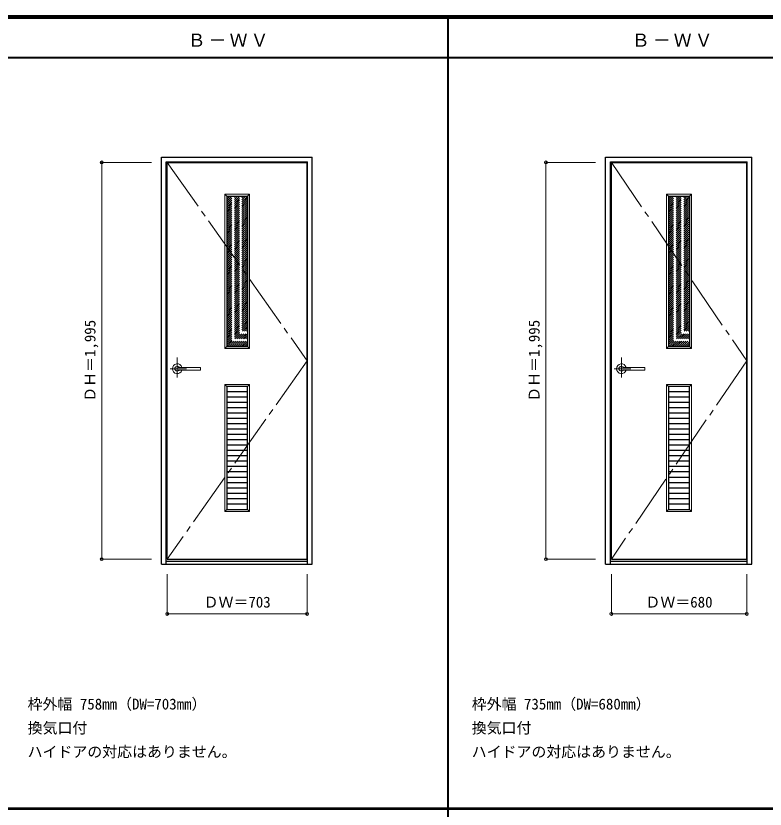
# Model space of a CAD drawing. Units: millimetres, scale not verified. Extents: x -6000 to 5700, y -4307 to 4175.
# Drawn here: x -966 to 2799, y 186 to 4175 of the extents above; entities that cross this region are included whole.
import ezdxf
from ezdxf.enums import TextEntityAlignment as Align

# ---------------------------------------------------------------- set-up
doc = ezdxf.new("R2010")
doc.units = ezdxf.units.MM
doc.header["$LTSCALE"] = 30
doc.header["$PDMODE"] = 32
doc.header["$PDSIZE"] = 15
for name, pattern in [('CHAIN1', [8, 5, -1, 1, -1]), ('CHAIN2', [12, 9, -1, 1, -1]), ('DASHED1', [1.8, 1.2, -0.6])]:
    doc.linetypes.add(name, pattern=pattern)
for name, color, linetype, lineweight in [('0-2_扉', 3, 'Continuous', 25), ('0-3_仕上げ', 3, 'Continuous', 25), ('0-4_枠', 3, 'Continuous', 25), ('0-5_レバー', 7, 'Continuous', 18), ('0-A_文字', 7, 'CHAIN2', 18), ('0-B_寸法', 7, 'Continuous', 9), ('0-C_ハッチ', 4, 'DASHED1', 9), ('F-1_枠', 6, 'Continuous', 40)]:
    doc.layers.add(name, color=color, linetype=linetype, lineweight=lineweight)
doc.styles.add('ＭＳ ゴシック', font='')
doc.styles.get('ＭＳ ゴシック').set_extended_font_data('MS Gothic')

msp = doc.modelspace()

# ---------------------------------------------------------------- linework, layer by layer
at = {"layer": '0-2_扉'}
for p, q in [((-205.2, 3438), (497.8, 3438)), ((-205.2, 1443), (-205.2, 3438)), ((497.8, 1443), (497.8, 3438)), ((2026.4, 3438), (2706.4, 3438)), ((2026.4, 1443), (2026.4, 3438)), ((2706.4, 1443), (2706.4, 3438)), ((-205.2, 1443), (497.8, 1443)), ((2026.4, 1443), (2706.4, 1443))]:
    msp.add_line(p, q, dxfattribs=at)
at = {"layer": '0-3_仕上げ', "color": 7, "lineweight": 18}
for p, q in [((83.8, 3278), (93.8, 3268)), ((83.8, 3278), (208.8, 3278)), ((208.8, 3278), (198.8, 3268)), ((208.8, 3278), (208.8, 2503)), ((2303.9, 3278), (2313.9, 3268)), ((2303.9, 3278), (2428.9, 3278)), ((2428.9, 3278), (2418.9, 3268)), ((2428.9, 3278), (2428.9, 2503)), ((93.8, 2513), (83.8, 2503)), ((198.8, 2513), (208.8, 2503)), ((2313.9, 2513), (2303.9, 2503)), ((2418.9, 2513), (2428.9, 2503)), ((83.8, 2322), (83.8, 1683)), ((83.8, 2322), (93.8, 2312)), ((83.8, 2322), (208.8, 2322)), ((208.8, 2322), (198.8, 2312)), ((208.8, 2322), (208.8, 1683)), ((2303.9, 2322), (2303.9, 1683)), ((2303.9, 2322), (2313.9, 2312)), ((2303.9, 2322), (2428.9, 2322)), ((2428.9, 2322), (2418.9, 2312)), ((2428.9, 2322), (2428.9, 1683)), ((93.8, 1693), (83.8, 1683)), ((83.8, 1683), (208.8, 1683)), ((198.8, 1693), (208.8, 1683)), ((2313.9, 1693), (2303.9, 1683)), ((2303.9, 1683), (2428.9, 1683)), ((2418.9, 1693), (2428.9, 1683))]:
    msp.add_line(p, q, dxfattribs=at)
at = {"layer": '0-3_仕上げ'}
for p, q in [((93.8, 3268), (198.8, 3268)), ((93.8, 3268), (93.8, 2513)), ((198.8, 3268), (198.8, 2513)), ((2313.9, 3268), (2418.9, 3268)), ((2313.9, 3268), (2313.9, 2513)), ((2418.9, 3268), (2418.9, 2513)), ((93.8, 2513), (198.8, 2513)), ((2313.9, 2513), (2418.9, 2513)), ((93.8, 2312), (93.8, 1693)), ((198.8, 2312), (93.8, 2312)), ((198.8, 2285.09), (93.8, 2285.09)), ((198.8, 1693), (198.8, 2312)), ((2313.9, 2312), (2313.9, 1693)), ((2418.9, 2312), (2313.9, 2312)), ((2418.9, 2285.09), (2313.9, 2285.09)), ((2418.9, 1693), (2418.9, 2312)), ((198.8, 2258.17), (93.8, 2258.17)), ((2418.9, 2258.17), (2313.9, 2258.17)), ((198.8, 2231.26), (93.8, 2231.26)), ((198.8, 2204.35), (93.8, 2204.35)), ((2418.9, 2231.26), (2313.9, 2231.26)), ((2418.9, 2204.35), (2313.9, 2204.35)), ((198.8, 2177.43), (93.8, 2177.43)), ((2418.9, 2177.43), (2313.9, 2177.43)), ((198.8, 2150.52), (93.8, 2150.52)), ((198.8, 2123.61), (93.8, 2123.61)), ((2418.9, 2150.52), (2313.9, 2150.52)), ((2418.9, 2123.61), (2313.9, 2123.61)), ((198.8, 2096.7), (93.8, 2096.7)), ((2418.9, 2096.7), (2313.9, 2096.7)), ((198.8, 2069.78), (93.8, 2069.78)), ((198.8, 2042.87), (93.8, 2042.87)), ((2418.9, 2069.78), (2313.9, 2069.78)), ((2418.9, 2042.87), (2313.9, 2042.87)), ((198.8, 2015.96), (93.8, 2015.96)), ((2418.9, 2015.96), (2313.9, 2015.96)), ((198.8, 1989.04), (93.8, 1989.04)), ((198.8, 1962.13), (93.8, 1962.13)), ((2418.9, 1989.04), (2313.9, 1989.04)), ((2418.9, 1962.13), (2313.9, 1962.13)), ((198.8, 1935.22), (93.8, 1935.22)), ((2418.9, 1935.22), (2313.9, 1935.22)), ((198.8, 1908.3), (93.8, 1908.3)), ((198.8, 1881.39), (93.8, 1881.39)), ((2418.9, 1908.3), (2313.9, 1908.3)), ((2418.9, 1881.39), (2313.9, 1881.39)), ((198.8, 1854.48), (93.8, 1854.48)), ((2418.9, 1854.48), (2313.9, 1854.48)), ((198.8, 1827.57), (93.8, 1827.57)), ((198.8, 1800.65), (93.8, 1800.65)), ((2418.9, 1827.57), (2313.9, 1827.57)), ((2418.9, 1800.65), (2313.9, 1800.65)), ((198.8, 1773.74), (93.8, 1773.74)), ((2418.9, 1773.74), (2313.9, 1773.74)), ((198.8, 1746.83), (93.8, 1746.83)), ((198.8, 1719.91), (93.8, 1719.91)), ((2418.9, 1746.83), (2313.9, 1746.83)), ((2418.9, 1719.91), (2313.9, 1719.91)), ((93.8, 1693), (198.8, 1693)), ((2313.9, 1693), (2418.9, 1693))]:
    msp.add_line(p, q, dxfattribs=at)
at = {"layer": '0-3_仕上げ', "color": 7, "lineweight": 18}
for points in [[(208.8, 2503), (83.8, 2503), (83.8, 3278)], [(2428.9, 2503), (2303.9, 2503), (2303.9, 3278)]]:
    msp.add_lwpolyline(points, dxfattribs=at)
at = {"layer": '0-4_枠'}
for p, q in [((-234.2, 3465), (523.8, 3465)), ((-234.2, 1418), (-234.2, 3465)), ((-210.2, 3441), (499.8, 3441)), ((-210.2, 1418), (-210.2, 3441)), ((499.8, 1418), (499.8, 3441)), ((523.8, 1418), (523.8, 3465)), ((1997.4, 3465), (2732.4, 3465)), ((1997.4, 1418), (1997.4, 3465)), ((2021.4, 3441), (2708.4, 3441)), ((2021.4, 1418), (2021.4, 3441)), ((2708.4, 1418), (2708.4, 3441)), ((2732.4, 1418), (2732.4, 3465)), ((-234.2, 1418), (523.8, 1418)), ((-210.2, 1433), (499.8, 1433)), ((1997.4, 1418), (2732.4, 1418)), ((2021.4, 1433), (2708.4, 1433))]:
    msp.add_line(p, q, dxfattribs=at)
at = {"layer": '0-5_レバー', "color": 4, "linetype": 'CHAIN1', "lineweight": 9}
for p, q in [((-154.7, 2456.96), (-154.7, 2357.11)), ((2076.9, 2456.96), (2076.9, 2357.11)), ((-107.9, 2400.5), (-190.92, 2400.5)), ((2123.7, 2400.5), (2040.68, 2400.5))]:
    msp.add_line(p, q, dxfattribs=at)
at = {"layer": '0-5_レバー'}
for p, q in [((-37.7, 2400.5), (-37.7, 2405.99)), ((-37.7, 2400.5), (-37.7, 2395)), ((2193.9, 2400.5), (2193.9, 2405.99)), ((2193.9, 2400.5), (2193.9, 2395))]:
    msp.add_line(p, q, dxfattribs=at)
for points in [[(-144.74, 2407.49), (-145.51, 2408.28), (-147.48, 2409.65), (-149.73, 2410.66), (-152.16, 2411.29), (-154.7, 2411.5), (-157.24, 2411.29), (-159.67, 2410.66), (-161.92, 2409.65), (-163.89, 2408.28), (-165.51, 2406.61), (-166.71, 2404.71), (-167.45, 2402.65), (-167.7, 2400.5), (-167.45, 2398.35), (-166.71, 2396.29), (-165.51, 2394.39), (-163.89, 2392.72), (-161.92, 2391.35), (-159.67, 2390.34), (-157.24, 2389.71), (-154.7, 2389.5), (-152.16, 2389.71), (-149.73, 2390.34), (-147.48, 2391.35), (-145.51, 2392.72), (-144.74, 2393.51)], [(-39.2, 2407.5), (-48.93, 2407.5), (-59.11, 2407.5), (-68.71, 2407.5), (-77.7, 2407.5), (-86.11, 2407.5), (-93.92, 2407.5), (-100.74, 2407.5), (-107.04, 2407.5), (-112.8, 2407.5), (-118.05, 2407.5), (-122.84, 2407.5), (-127.5, 2407.5), (-131.7, 2407.5), (-135.45, 2407.5), (-137.45, 2407.5), (-139.3, 2407.5), (-141.31, 2407.49), (-143.72, 2407.49), (-145.21, 2407.49), (-146.75, 2407.49), (-148.27, 2407.49), (-149.37, 2407.49), (-149.83, 2407.49), (-149.83, 2407.48)], [(-149.68, 2393.51), (-149.55, 2393.51), (-149.11, 2393.51), (-148.39, 2393.51), (-147.37, 2393.51), (-146.11, 2393.51), (-144.76, 2393.51), (-141.9, 2393.51), (-138.92, 2393.5), (-135.9, 2393.5), (-132.86, 2393.5), (-129.79, 2393.5), (-126.71, 2393.5), (-122.71, 2393.5), (-118.3, 2393.5), (-113.33, 2393.5), (-107.8, 2393.5), (-101.71, 2393.5), (-95.06, 2393.5), (-87.85, 2393.5), (-79.26, 2393.5), (-70, 2393.5), (-60.06, 2393.5), (-49.45, 2393.5), (-39.2, 2393.5)], [(-39.2, 2407.5), (-48.28, 2407.5), (-48.68, 2407.5)], [(2086.86, 2407.49), (2086.09, 2408.28), (2084.12, 2409.65), (2081.88, 2410.66), (2079.44, 2411.29), (2076.9, 2411.5), (2074.36, 2411.29), (2071.93, 2410.66), (2069.68, 2409.65), (2067.71, 2408.28), (2066.09, 2406.61), (2064.89, 2404.71), (2064.15, 2402.65), (2063.9, 2400.5), (2064.15, 2398.35), (2064.89, 2396.29), (2066.09, 2394.39), (2067.71, 2392.72), (2069.68, 2391.35), (2071.93, 2390.34), (2074.36, 2389.71), (2076.9, 2389.5), (2079.44, 2389.71), (2081.88, 2390.34), (2084.12, 2391.35), (2086.09, 2392.72), (2086.86, 2393.51)], [(2192.4, 2407.5), (2182.67, 2407.5), (2172.49, 2407.5), (2162.89, 2407.5), (2153.9, 2407.5), (2145.49, 2407.5), (2137.68, 2407.5), (2130.86, 2407.5), (2124.56, 2407.5), (2118.8, 2407.5), (2113.55, 2407.5), (2108.76, 2407.5), (2104.11, 2407.5), (2099.9, 2407.5), (2096.15, 2407.5), (2094.15, 2407.5), (2092.3, 2407.5), (2090.29, 2407.49), (2087.88, 2407.49), (2086.39, 2407.49), (2084.85, 2407.49), (2083.33, 2407.49), (2082.23, 2407.49), (2081.77, 2407.49), (2081.77, 2407.48)], [(2081.92, 2393.51), (2082.05, 2393.51), (2082.49, 2393.51), (2083.21, 2393.51), (2084.23, 2393.51), (2085.49, 2393.51), (2086.84, 2393.51), (2089.7, 2393.51), (2092.68, 2393.5), (2095.7, 2393.5), (2098.74, 2393.5), (2101.81, 2393.5), (2104.89, 2393.5), (2108.89, 2393.5), (2113.3, 2393.5), (2118.27, 2393.5), (2123.8, 2393.5), (2129.89, 2393.5), (2136.54, 2393.5), (2143.75, 2393.5), (2152.34, 2393.5), (2161.6, 2393.5), (2171.54, 2393.5), (2182.15, 2393.5), (2192.4, 2393.5)], [(2192.4, 2407.5), (2183.32, 2407.5), (2182.92, 2407.5)]]:
    msp.add_lwpolyline(points, dxfattribs=at)
for centre, radius, start, end in [((-154.7, 2400.5), 24.55, 16.59952, 343.36736), ((-39.2, 2406), 1.5, 0.00847, 89.9163), ((-39.2, 2406), 1.5, 360, 90.17419), ((-39.2, 2395), 1.5, 270.16419, 0), ((-39.2, 2395), 1.5, 269.91059, 359.99153), ((2076.9, 2400.5), 24.55, 16.59952, 343.36736), ((2192.4, 2406), 1.5, 0.00847, 89.9163), ((2192.4, 2406), 1.5, 360, 90.17419), ((2192.4, 2395), 1.5, 270.16419, 0), ((2192.4, 2395), 1.5, 269.91059, 359.99153)]:
    msp.add_arc(centre, radius, start, end, dxfattribs=at)
at = {"layer": '0-A_文字'}
for p, q in [((-205.2, 3438), (497.8, 2440.5)), ((2026.4, 3438), (2706.4, 2440.5)), ((497.8, 2440.5), (-205.2, 1443)), ((2706.4, 2440.5), (2026.4, 1443))]:
    msp.add_line(p, q, dxfattribs=at)
at = {"layer": '0-B_寸法', "color": 4}
for p, q in [((-534.2, 3438), (-284.2, 3438)), ((-534.2, 3438), (-534.2, 1443)), ((1697.4, 3438), (1947.4, 3438)), ((1697.4, 3438), (1697.4, 1443)), ((-534.2, 1443), (-284.2, 1443)), ((1697.4, 1443), (1947.4, 1443)), ((-205.2, 1168), (-205.2, 1368)), ((497.8, 1168), (497.8, 1368)), ((2026.4, 1168), (2026.4, 1368)), ((2706.4, 1168), (2706.4, 1368)), ((-205.2, 1168), (497.8, 1168)), ((2026.4, 1168), (2706.4, 1168))]:
    msp.add_line(p, q, dxfattribs=at)
at = {"layer": '0-B_寸法'}
for p in [(-534.2, 3438), (1697.4, 3438), (-534.2, 1443), (1697.4, 1443), (-205.2, 1168), (497.8, 1168), (2026.4, 1168), (2706.4, 1168)]:
    msp.add_point(p, dxfattribs=at)
at = {"layer": '0-C_ハッチ'}
for p, q in [((93.8, 3164), (197.8, 3268)), ((93.8, 3173.9), (187.9, 3268)), ((93.8, 3183.8), (178, 3268)), ((93.8, 3193.7), (168.1, 3268)), ((93.8, 3203.6), (158.2, 3268)), ((93.8, 3213.5), (148.3, 3268)), ((93.8, 3223.4), (138.4, 3268)), ((93.8, 3233.3), (128.5, 3268)), ((93.8, 3243.2), (118.6, 3268)), ((93.8, 3253.1), (108.71, 3268)), ((93.8, 3263), (98.81, 3268)), ((93.8, 3154.1), (198.8, 3259.1)), ((93.8, 3144.2), (198.8, 3249.2)), ((93.8, 3134.3), (198.8, 3239.3)), ((2313.9, 3164), (2417.9, 3268)), ((2313.9, 3173.9), (2408, 3268)), ((2313.9, 3183.8), (2398.1, 3268)), ((2313.9, 3193.7), (2388.2, 3268)), ((2313.9, 3203.6), (2378.3, 3268)), ((2313.9, 3213.5), (2368.4, 3268)), ((2313.9, 3223.4), (2358.5, 3268)), ((2313.9, 3233.3), (2348.6, 3268)), ((2313.9, 3243.2), (2338.7, 3268)), ((2313.9, 3253.1), (2328.81, 3268)), ((2313.9, 3263), (2318.91, 3268)), ((2313.9, 3154.1), (2418.9, 3259.1)), ((2313.9, 3144.2), (2418.9, 3249.2)), ((2313.9, 3134.3), (2418.9, 3239.3)), ((93.8, 3124.4), (198.8, 3229.4)), ((93.8, 3114.5), (198.8, 3219.5)), ((93.8, 3104.6), (198.8, 3209.6)), ((93.8, 3094.7), (198.8, 3199.7)), ((2313.9, 3124.4), (2418.9, 3229.4)), ((2313.9, 3114.5), (2418.9, 3219.5)), ((2313.9, 3104.6), (2418.9, 3209.6)), ((2313.9, 3094.7), (2418.9, 3199.7)), ((93.8, 3084.8), (198.8, 3189.8)), ((93.8, 3074.9), (198.8, 3179.9)), ((93.8, 3065.01), (198.8, 3170)), ((93.8, 3055.11), (198.8, 3160.11)), ((2313.9, 3084.8), (2418.9, 3189.8)), ((2313.9, 3074.9), (2418.9, 3179.9)), ((2313.9, 3065.01), (2418.9, 3170)), ((2313.9, 3055.11), (2418.9, 3160.11)), ((93.8, 3045.21), (198.8, 3150.21)), ((93.8, 3035.31), (198.8, 3140.31)), ((93.8, 3025.41), (198.8, 3130.41)), ((93.8, 3015.51), (198.8, 3120.51)), ((2313.9, 3045.21), (2418.9, 3150.21)), ((2313.9, 3035.31), (2418.9, 3140.31)), ((2313.9, 3025.41), (2418.9, 3130.41)), ((2313.9, 3015.51), (2418.9, 3120.51)), ((93.8, 3005.61), (198.8, 3110.61)), ((93.8, 2995.71), (198.8, 3100.71)), ((93.8, 2985.81), (198.8, 3090.81)), ((93.8, 2975.91), (198.8, 3080.91)), ((2313.9, 3005.61), (2418.9, 3110.61)), ((2313.9, 2995.71), (2418.9, 3100.71)), ((2313.9, 2985.81), (2418.9, 3090.81)), ((2313.9, 2975.91), (2418.9, 3080.91)), ((93.8, 2966.01), (198.8, 3071.01)), ((93.8, 2956.11), (198.8, 3061.11)), ((93.8, 2946.21), (198.8, 3051.21)), ((93.8, 2936.31), (198.8, 3041.31)), ((2313.9, 2966.01), (2418.9, 3071.01)), ((2313.9, 2956.11), (2418.9, 3061.11)), ((2313.9, 2946.21), (2418.9, 3051.21)), ((2313.9, 2936.31), (2418.9, 3041.31)), ((93.8, 2926.41), (198.8, 3031.41)), ((93.8, 2916.51), (198.8, 3021.51)), ((93.8, 2906.61), (198.8, 3011.61)), ((93.8, 2896.71), (198.8, 3001.71)), ((93.8, 2886.81), (198.8, 2991.81)), ((2313.9, 2926.41), (2418.9, 3031.41)), ((2313.9, 2916.51), (2418.9, 3021.51)), ((2313.9, 2906.61), (2418.9, 3011.61)), ((2313.9, 2896.71), (2418.9, 3001.71)), ((2313.9, 2886.81), (2418.9, 2991.81)), ((93.8, 2876.91), (198.8, 2981.91)), ((93.8, 2867.02), (198.8, 2972.02)), ((93.8, 2857.12), (198.8, 2962.12)), ((93.8, 2847.22), (198.8, 2952.22)), ((2313.9, 2876.91), (2418.9, 2981.91)), ((2313.9, 2867.02), (2418.9, 2972.02)), ((2313.9, 2857.12), (2418.9, 2962.12)), ((2313.9, 2847.22), (2418.9, 2952.22)), ((93.8, 2837.32), (198.8, 2942.32)), ((93.8, 2827.42), (198.8, 2932.42)), ((93.8, 2817.52), (198.8, 2922.52)), ((93.8, 2807.62), (198.8, 2912.62)), ((2313.9, 2837.32), (2418.9, 2942.32)), ((2313.9, 2827.42), (2418.9, 2932.42)), ((2313.9, 2817.52), (2418.9, 2922.52)), ((2313.9, 2807.62), (2418.9, 2912.62)), ((93.8, 2797.72), (198.8, 2902.72)), ((93.8, 2787.82), (198.8, 2892.82)), ((93.8, 2777.92), (198.8, 2882.92)), ((93.8, 2768.02), (198.8, 2873.02)), ((2313.9, 2797.72), (2418.9, 2902.72)), ((2313.9, 2787.82), (2418.9, 2892.82)), ((2313.9, 2777.92), (2418.9, 2882.92)), ((2313.9, 2768.02), (2418.9, 2873.02)), ((93.8, 2758.12), (198.8, 2863.12)), ((93.8, 2748.22), (198.8, 2853.22)), ((93.8, 2738.32), (198.8, 2843.32)), ((93.8, 2728.42), (198.8, 2833.42)), ((2313.9, 2758.12), (2418.9, 2863.12)), ((2313.9, 2748.22), (2418.9, 2853.22)), ((2313.9, 2738.32), (2418.9, 2843.32)), ((2313.9, 2728.42), (2418.9, 2833.42)), ((93.8, 2718.52), (198.8, 2823.52)), ((93.8, 2708.62), (198.8, 2813.62)), ((93.8, 2698.72), (198.8, 2803.72)), ((93.8, 2688.82), (198.8, 2793.82)), ((2313.9, 2718.52), (2418.9, 2823.52)), ((2313.9, 2708.62), (2418.9, 2813.62)), ((2313.9, 2698.72), (2418.9, 2803.72)), ((2313.9, 2688.82), (2418.9, 2793.82)), ((93.8, 2678.92), (198.8, 2783.92)), ((93.8, 2669.03), (198.8, 2774.03)), ((93.8, 2659.13), (198.8, 2764.13)), ((93.8, 2649.23), (198.8, 2754.23)), ((2313.9, 2678.92), (2418.9, 2783.92)), ((2313.9, 2669.03), (2418.9, 2774.03)), ((2313.9, 2659.13), (2418.9, 2764.13)), ((2313.9, 2649.23), (2418.9, 2754.23)), ((93.8, 2639.33), (198.8, 2744.33)), ((93.8, 2629.43), (198.8, 2734.43)), ((93.8, 2619.53), (198.8, 2724.53)), ((93.8, 2609.63), (198.8, 2714.63)), ((2313.9, 2639.33), (2418.9, 2744.33)), ((2313.9, 2629.43), (2418.9, 2734.43)), ((2313.9, 2619.53), (2418.9, 2724.53)), ((2313.9, 2609.63), (2418.9, 2714.63)), ((93.8, 2599.73), (198.8, 2704.73)), ((93.8, 2589.83), (198.8, 2694.83)), ((93.8, 2579.93), (198.8, 2684.93)), ((93.8, 2570.03), (198.8, 2675.03)), ((2313.9, 2599.73), (2418.9, 2704.73)), ((2313.9, 2589.83), (2418.9, 2694.83)), ((2313.9, 2579.93), (2418.9, 2684.93)), ((2313.9, 2570.03), (2418.9, 2675.03)), ((93.8, 2560.13), (198.8, 2665.13)), ((93.8, 2550.23), (198.8, 2655.23)), ((93.8, 2540.33), (198.8, 2645.33)), ((93.8, 2530.43), (198.8, 2635.43)), ((2313.9, 2560.13), (2418.9, 2665.13)), ((2313.9, 2550.23), (2418.9, 2655.23)), ((2313.9, 2540.33), (2418.9, 2645.33)), ((2313.9, 2530.43), (2418.9, 2635.43)), ((93.8, 2520.53), (198.8, 2625.53)), ((96.17, 2513), (198.8, 2615.63)), ((106.07, 2513), (198.8, 2605.73)), ((115.97, 2513), (198.8, 2595.83)), ((2313.9, 2520.53), (2418.9, 2625.53)), ((2316.27, 2513), (2418.9, 2615.63)), ((2326.17, 2513), (2418.9, 2605.73)), ((2336.07, 2513), (2418.9, 2595.83)), ((125.87, 2513), (198.8, 2585.93)), ((135.77, 2513), (198.8, 2576.04)), ((145.66, 2513), (198.8, 2566.14)), ((155.56, 2513), (198.8, 2556.24)), ((2345.97, 2513), (2418.9, 2585.93)), ((2355.87, 2513), (2418.9, 2576.04)), ((2365.76, 2513), (2418.9, 2566.14)), ((2375.66, 2513), (2418.9, 2556.24)), ((165.46, 2513), (198.8, 2546.34)), ((175.36, 2513), (198.8, 2536.44)), ((185.26, 2513), (198.8, 2526.54)), ((195.16, 2513), (198.8, 2516.64)), ((2385.56, 2513), (2418.9, 2546.34)), ((2395.46, 2513), (2418.9, 2536.44)), ((2405.36, 2513), (2418.9, 2526.54)), ((2415.26, 2513), (2418.9, 2516.64))]:
    msp.add_line(p, q, dxfattribs=at)
at = {"layer": 'F-1_枠'}
for p, q in [((-6000, 4175), (5700, 4175)), ((-6000, 4170), (5700, 4170)), ((-6000, 4165), (5700, 4165)), ((1204.8, 4175), (1204.8, -3790)), ((-6000, 3965), (5700, 3965)), ((-6000, 190.5), (5700, 190.5)), ((-6000, 187.5), (5700, 187.5))]:
    msp.add_line(p, q, dxfattribs=at)

# ---------------------------------------------------------------- texts
at = {"layer": '0-A_文字', "style": 'ＭＳ ゴシック'}
for s, p in [('枠外幅 758mm（DW=703mm）', (-906.8, 670.5)), ('枠外幅 735mm（DW=680mm）', (1324.8, 670.5)), ('換気口付', (-906.8, 550.5)), ('換気口付', (1324.8, 550.5)), ('ハイドアの対応はありません。', (-906.8, 430.5)), ('ハイドアの対応はありません。', (1324.8, 430.5))]:
    msp.add_text(s, height=54.99, dxfattribs=at).set_placement(p, align=Align.BOTTOM_LEFT)
at = {"layer": '0-A_文字', "char_height": 65.98, "attachment_point": 7, "style": 'ＭＳ ゴシック'}
for insert in [(-102.5, 4020), (2129.1, 4020)]:
    msp.add_mtext('\\T1.17;Ｂ－ＷＶ', dxfattribs=dict(at, insert=insert))
at = {"layer": '0-B_寸法', "style": 'ＭＳ ゴシック'}
for p in [(-549.2, 2234.25), (1682.4, 2234.25)]:
    msp.add_text('ＤＨ＝1,995', height=54.99, rotation=90, dxfattribs=at).set_placement(p, align=Align.BOTTOM_LEFT)
for s, p in [('ＤＷ＝703', (-22.45, 1183)), ('ＤＷ＝680', (2197.65, 1183))]:
    msp.add_text(s, height=54.99, dxfattribs=at).set_placement(p, align=Align.BOTTOM_LEFT)

doc.saveas('drawing.dxf')
